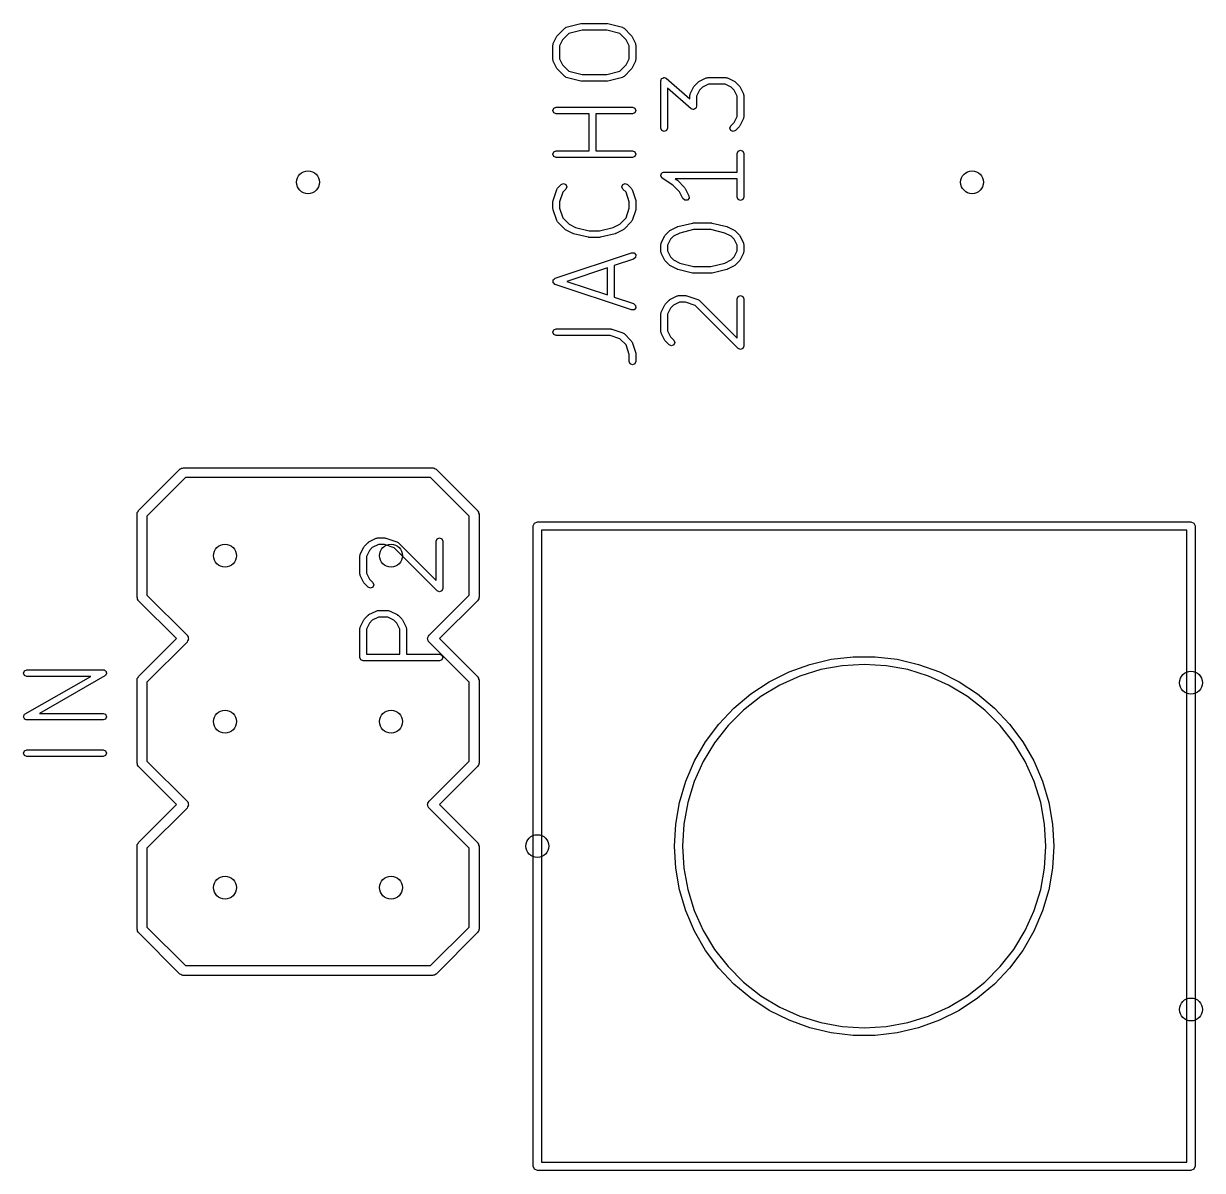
# Model space of a CAD drawing. Extents: x 5.48 to 6.19, y -4.89 to -3.44.
# Drawn here: x 5.475 to 6.185, y -4.129 to -3.438 of the extents above; entities that cross this region are included whole.
import ezdxf

# ---------------------------------------------------------------- set-up
doc = ezdxf.new("R2010")
doc.units = 0
doc.header["$MEASUREMENT"] = 0
doc.layers.add('BLACK', color=7, linetype='CONTINUOUS')

msp = doc.modelspace()

# ---------------------------------------------------------------- linework, layer by layer
at = {"layer": 'BLACK', "linetype": 'CONTINUOUS'}
for p, q in [((5.79676, -3.44555), (5.80114, -3.44117)), ((5.80114, -3.44117), (5.80164, -3.44096)), ((5.80164, -3.44096), (5.80207, -3.44064)), ((5.80207, -3.44064), (5.81083, -3.43845)), ((5.81156, -3.44239), (5.80358, -3.44439)), ((5.81083, -3.43845), (5.81108, -3.43849)), ((5.81108, -3.43849), (5.81132, -3.43839)), ((5.81132, -3.43839), (5.82665, -3.43839)), ((5.8264, -3.44239), (5.81156, -3.44239)), ((5.83439, -3.44439), (5.8264, -3.44239)), ((5.82665, -3.43839), (5.82688, -3.43849)), ((5.82688, -3.43849), (5.82713, -3.43845)), ((5.82713, -3.43845), (5.8359, -3.44064)), ((5.8359, -3.44064), (5.83633, -3.44096)), ((5.83633, -3.44096), (5.83683, -3.44117)), ((5.83683, -3.44117), (5.84121, -3.44555)), ((5.79398, -3.45135), (5.79416, -3.45092)), ((5.79416, -3.45092), (5.79419, -3.45045)), ((5.79419, -3.45045), (5.79638, -3.44607)), ((5.79638, -3.44607), (5.79663, -3.44585)), ((5.79663, -3.44585), (5.79676, -3.44555)), ((5.79982, -3.44815), (5.79798, -3.45182)), ((5.80358, -3.44439), (5.79982, -3.44815)), ((5.83815, -3.44815), (5.83439, -3.44439)), ((5.83998, -3.45182), (5.83815, -3.44815)), ((5.84121, -3.44555), (5.84133, -3.44585)), ((5.84133, -3.44585), (5.84158, -3.44607)), ((5.84158, -3.44607), (5.84377, -3.45045)), ((5.84377, -3.45045), (5.8438, -3.45092)), ((5.8438, -3.45092), (5.84398, -3.45135)), ((5.79398, -3.46011), (5.79398, -3.45135)), ((5.79798, -3.45182), (5.79798, -3.45964)), ((5.83998, -3.45964), (5.83998, -3.45182)), ((5.84398, -3.45135), (5.84398, -3.46011)), ((5.79416, -3.46054), (5.79398, -3.46011)), ((5.79419, -3.461), (5.79416, -3.46054)), ((5.79638, -3.46538), (5.79419, -3.461)), ((5.79798, -3.45964), (5.79982, -3.4633)), ((5.79982, -3.4633), (5.80358, -3.46706)), ((5.83439, -3.46706), (5.83815, -3.4633)), ((5.83815, -3.4633), (5.83998, -3.45964)), ((5.84377, -3.461), (5.84158, -3.46538)), ((5.8438, -3.46054), (5.84377, -3.461)), ((5.84398, -3.46011), (5.8438, -3.46054)), ((5.79663, -3.4656), (5.79638, -3.46538)), ((5.79676, -3.4659), (5.79663, -3.4656)), ((5.80114, -3.47028), (5.79676, -3.4659)), ((5.80164, -3.47049), (5.80114, -3.47028)), ((5.80207, -3.47081), (5.80164, -3.47049)), ((5.81083, -3.473), (5.80207, -3.47081)), ((5.80358, -3.46706), (5.81156, -3.46906)), ((5.81156, -3.46906), (5.8264, -3.46906)), ((5.8264, -3.46906), (5.83439, -3.46706)), ((5.8359, -3.47081), (5.82713, -3.473)), ((5.83633, -3.47049), (5.8359, -3.47081)), ((5.83683, -3.47028), (5.83633, -3.47049)), ((5.84121, -3.4659), (5.83683, -3.47028)), ((5.84133, -3.4656), (5.84121, -3.4659)), ((5.84158, -3.46538), (5.84133, -3.4656)), ((5.85898, -3.47289), (5.85925, -3.47224)), ((5.85925, -3.47224), (5.85948, -3.47158)), ((5.85948, -3.47158), (5.85954, -3.47154)), ((5.85954, -3.47154), (5.85957, -3.47148)), ((5.85957, -3.47148), (5.86022, -3.47121)), ((5.86022, -3.47121), (5.86085, -3.4709)), ((5.86085, -3.4709), (5.86092, -3.47092)), ((5.86092, -3.47092), (5.86098, -3.47089)), ((5.86098, -3.47089), (5.86163, -3.47116)), ((5.86163, -3.47116), (5.8623, -3.47139)), ((5.8623, -3.47139), (5.87651, -3.48382)), ((5.88199, -3.4733), (5.88637, -3.4711)), ((5.88637, -3.4711), (5.88684, -3.47107)), ((5.88684, -3.47107), (5.88727, -3.47089)), ((5.88727, -3.47089), (5.89822, -3.47089)), ((5.89822, -3.47089), (5.89865, -3.47107)), ((5.89865, -3.47107), (5.89911, -3.4711)), ((5.89911, -3.4711), (5.9035, -3.4733)), ((5.81108, -3.47296), (5.81083, -3.473)), ((5.81132, -3.47306), (5.81108, -3.47296)), ((5.82665, -3.47306), (5.81132, -3.47306)), ((5.82688, -3.47296), (5.82665, -3.47306)), ((5.82713, -3.473), (5.82688, -3.47296)), ((5.85898, -3.50137), (5.85898, -3.47289)), ((5.87719, -3.48973), (5.86298, -3.4773)), ((5.86298, -3.4773), (5.86298, -3.50137)), ((5.87672, -3.48076), (5.87891, -3.47638)), ((5.87891, -3.47638), (5.87916, -3.47616)), ((5.87916, -3.47616), (5.87928, -3.47586)), ((5.87928, -3.47586), (5.88147, -3.47367)), ((5.88234, -3.47846), (5.88051, -3.48213)), ((5.88147, -3.47367), (5.88178, -3.47354)), ((5.88178, -3.47354), (5.88199, -3.4733)), ((5.88407, -3.47673), (5.88234, -3.47846)), ((5.88774, -3.47489), (5.88407, -3.47673)), ((5.89775, -3.47489), (5.88774, -3.47489)), ((5.90142, -3.47673), (5.89775, -3.47489)), ((5.90315, -3.47846), (5.90142, -3.47673)), ((5.90498, -3.48213), (5.90315, -3.47846)), ((5.9035, -3.4733), (5.90371, -3.47354)), ((5.90371, -3.47354), (5.90402, -3.47367)), ((5.90402, -3.47367), (5.90621, -3.47586)), ((5.90621, -3.47586), (5.90633, -3.47616)), ((5.90633, -3.47616), (5.90658, -3.47638)), ((5.90658, -3.47638), (5.90877, -3.48076)), ((5.87651, -3.48166), (5.87668, -3.48123)), ((5.87651, -3.48382), (5.87651, -3.48166)), ((5.87668, -3.48123), (5.87672, -3.48076)), ((5.88051, -3.48213), (5.88051, -3.48823)), ((5.90498, -3.49433), (5.90498, -3.48213)), ((5.90877, -3.48076), (5.9088, -3.48123)), ((5.9088, -3.48123), (5.90898, -3.48166)), ((5.90898, -3.48166), (5.90898, -3.4948)), ((5.79398, -3.49077), (5.79457, -3.48936)), ((5.79457, -3.49219), (5.79398, -3.49077)), ((5.79457, -3.48936), (5.79598, -3.48877)), ((5.79598, -3.49277), (5.79457, -3.49219)), ((5.79598, -3.48877), (5.84198, -3.48877)), ((5.81589, -3.49277), (5.79598, -3.49277)), ((5.81589, -3.51506), (5.81589, -3.49277)), ((5.84198, -3.49277), (5.81989, -3.49277)), ((5.81989, -3.49277), (5.81989, -3.51506)), ((5.84198, -3.48877), (5.8434, -3.48936)), ((5.8434, -3.49219), (5.84198, -3.49277)), ((5.8434, -3.48936), (5.84398, -3.49077)), ((5.84398, -3.49077), (5.8434, -3.49219)), ((5.87786, -3.48996), (5.87719, -3.48973)), ((5.87851, -3.49023), (5.87786, -3.48996)), ((5.87857, -3.4902), (5.87851, -3.49023)), ((5.87864, -3.49022), (5.87857, -3.4902)), ((5.87927, -3.48991), (5.87864, -3.49022)), ((5.87992, -3.48964), (5.87927, -3.48991)), ((5.87995, -3.48958), (5.87992, -3.48964)), ((5.88001, -3.48954), (5.87995, -3.48958)), ((5.88024, -3.48888), (5.88001, -3.48954)), ((5.88051, -3.48823), (5.88024, -3.48888)), ((5.9006, -3.50137), (5.90119, -3.49996)), ((5.90119, -3.49996), (5.90315, -3.49799)), ((5.90315, -3.49799), (5.90498, -3.49433)), ((5.90621, -3.50059), (5.90402, -3.50278)), ((5.90633, -3.50029), (5.90621, -3.50059)), ((5.90658, -3.50007), (5.90633, -3.50029)), ((5.90877, -3.49569), (5.90658, -3.50007)), ((5.9088, -3.49523), (5.90877, -3.49569)), ((5.90898, -3.4948), (5.9088, -3.49523)), ((5.85957, -3.50278), (5.85898, -3.50137)), ((5.86098, -3.50337), (5.85957, -3.50278)), ((5.8624, -3.50278), (5.86098, -3.50337)), ((5.86298, -3.50137), (5.8624, -3.50278)), ((5.90119, -3.50278), (5.9006, -3.50137)), ((5.9026, -3.50337), (5.90119, -3.50278)), ((5.90402, -3.50278), (5.9026, -3.50337)), ((5.90557, -3.51529), (5.90698, -3.5147)), ((5.90698, -3.5147), (5.9084, -3.51529)), ((5.79398, -3.51706), (5.79457, -3.51565)), ((5.79457, -3.51847), (5.79398, -3.51706)), ((5.79457, -3.51565), (5.79598, -3.51506)), ((5.79598, -3.51906), (5.79457, -3.51847)), ((5.79598, -3.51506), (5.81589, -3.51506)), ((5.81789, -3.51906), (5.79598, -3.51906)), ((5.84198, -3.51906), (5.81789, -3.51906)), ((5.81989, -3.51506), (5.84198, -3.51506)), ((5.84198, -3.51506), (5.8434, -3.51565)), ((5.8434, -3.51847), (5.84198, -3.51906)), ((5.8434, -3.51565), (5.84398, -3.51706)), ((5.84398, -3.51706), (5.8434, -3.51847)), ((5.90498, -3.5167), (5.90557, -3.51529)), ((5.90498, -3.52785), (5.90498, -3.5167)), ((5.9084, -3.51529), (5.90898, -3.5167)), ((5.90898, -3.5167), (5.90898, -3.54299)), ((5.85921, -3.52931), (5.85932, -3.52874)), ((5.85932, -3.52874), (5.85949, -3.52862)), ((5.85949, -3.52862), (5.85957, -3.52843)), ((5.85957, -3.52843), (5.86011, -3.52821)), ((5.86011, -3.52821), (5.86059, -3.52788)), ((5.86059, -3.52788), (5.86079, -3.52792)), ((5.86079, -3.52792), (5.86098, -3.52785)), ((5.86098, -3.52785), (5.90498, -3.52785)), ((5.79676, -3.53755), (5.79895, -3.53536)), ((5.79895, -3.53536), (5.80036, -3.53477)), ((5.80036, -3.53477), (5.80178, -3.53536)), ((5.80178, -3.53536), (5.80236, -3.53677)), ((5.8356, -3.53677), (5.83619, -3.53536)), ((5.83619, -3.53536), (5.8376, -3.53477)), ((5.8376, -3.53477), (5.83902, -3.53536)), ((5.83902, -3.53536), (5.84121, -3.53755)), ((5.85898, -3.52985), (5.85921, -3.52931)), ((5.85906, -3.53004), (5.85898, -3.52985)), ((5.85902, -3.53024), (5.85906, -3.53004)), ((5.85935, -3.53072), (5.85902, -3.53024)), ((5.85957, -3.53126), (5.85935, -3.53072)), ((5.85976, -3.53134), (5.85957, -3.53126)), ((5.85987, -3.53151), (5.85976, -3.53134)), ((5.86628, -3.53578), (5.85987, -3.53151)), ((5.87029, -3.53979), (5.86628, -3.53578)), ((5.90498, -3.53185), (5.86759, -3.53185)), ((5.86759, -3.53185), (5.86866, -3.53256)), ((5.86866, -3.53256), (5.86878, -3.53273)), ((5.86878, -3.53273), (5.86897, -3.53281)), ((5.86897, -3.53281), (5.87335, -3.53719)), ((5.90498, -3.54299), (5.90498, -3.53185)), ((5.79409, -3.5449), (5.79628, -3.53833)), ((5.79628, -3.53833), (5.79658, -3.53798)), ((5.79658, -3.53798), (5.79676, -3.53755)), ((5.79992, -3.54005), (5.79798, -3.54586)), ((5.80178, -3.53819), (5.79992, -3.54005)), ((5.80236, -3.53677), (5.80178, -3.53819)), ((5.83619, -3.53819), (5.8356, -3.53677)), ((5.83804, -3.54005), (5.83619, -3.53819)), ((5.83998, -3.54586), (5.83804, -3.54005)), ((5.84121, -3.53755), (5.84138, -3.53798)), ((5.84138, -3.53798), (5.84169, -3.53833)), ((5.84169, -3.53833), (5.84388, -3.5449)), ((5.87234, -3.54388), (5.87029, -3.53979)), ((5.87335, -3.53719), (5.87347, -3.5375)), ((5.87347, -3.5375), (5.87372, -3.53771)), ((5.87372, -3.53771), (5.87591, -3.54209)), ((5.87591, -3.54209), (5.87602, -3.54362)), ((5.90557, -3.5444), (5.90498, -3.54299)), ((5.90898, -3.54299), (5.9084, -3.5444)), ((5.79398, -3.54554), (5.79411, -3.54523)), ((5.79398, -3.54992), (5.79398, -3.54554)), ((5.79411, -3.55022), (5.79398, -3.54992)), ((5.79411, -3.54523), (5.79409, -3.5449)), ((5.79409, -3.55055), (5.79411, -3.55022)), ((5.79798, -3.54586), (5.79798, -3.54959)), ((5.79798, -3.54959), (5.79992, -3.55541)), ((5.83804, -3.55541), (5.83998, -3.54959)), ((5.83998, -3.54959), (5.83998, -3.54586)), ((5.84388, -3.5449), (5.84386, -3.54523)), ((5.84386, -3.54523), (5.84398, -3.54554)), ((5.84398, -3.54992), (5.84386, -3.55022)), ((5.84386, -3.55022), (5.84388, -3.55055)), ((5.84398, -3.54554), (5.84398, -3.54992)), ((5.87349, -3.54489), (5.87234, -3.54388)), ((5.87502, -3.54478), (5.87349, -3.54489)), ((5.87602, -3.54362), (5.87502, -3.54478)), ((5.90698, -3.54499), (5.90557, -3.5444)), ((5.9084, -3.5444), (5.90698, -3.54499)), ((5.79628, -3.55712), (5.79409, -3.55055)), ((5.79658, -3.55747), (5.79628, -3.55712)), ((5.79676, -3.5579), (5.79658, -3.55747)), ((5.79992, -3.55541), (5.80374, -3.55923)), ((5.83423, -3.55923), (5.83804, -3.55541)), ((5.84138, -3.55747), (5.84121, -3.5579)), ((5.84169, -3.55712), (5.84138, -3.55747)), ((5.84388, -3.55055), (5.84169, -3.55712)), ((5.80114, -3.56228), (5.79676, -3.5579)), ((5.80144, -3.56241), (5.80114, -3.56228)), ((5.80166, -3.56266), (5.80144, -3.56241)), ((5.80604, -3.56485), (5.80166, -3.56266)), ((5.80374, -3.55923), (5.80763, -3.56117)), ((5.80763, -3.56117), (5.81594, -3.56325)), ((5.81594, -3.56325), (5.82202, -3.56325)), ((5.82202, -3.56325), (5.83033, -3.56117)), ((5.83033, -3.56117), (5.83423, -3.55923)), ((5.83631, -3.56266), (5.83192, -3.56485)), ((5.83652, -3.56241), (5.83631, -3.56266)), ((5.83683, -3.56228), (5.83652, -3.56241)), ((5.84121, -3.5579), (5.83683, -3.56228)), ((5.86176, -3.56567), (5.86395, -3.56348)), ((5.86395, -3.56348), (5.86425, -3.56335)), ((5.86425, -3.56335), (5.86447, -3.5631)), ((5.86447, -3.5631), (5.86885, -3.56091)), ((5.87044, -3.56459), (5.86655, -3.56654)), ((5.86885, -3.56091), (5.86908, -3.5609)), ((5.86908, -3.5609), (5.86926, -3.56076)), ((5.86926, -3.56076), (5.87802, -3.55857)), ((5.87875, -3.56251), (5.87044, -3.56459)), ((5.87802, -3.55857), (5.87827, -3.55861)), ((5.87827, -3.55861), (5.87851, -3.55851)), ((5.87851, -3.55851), (5.88946, -3.55851)), ((5.88921, -3.56251), (5.87875, -3.56251)), ((5.89752, -3.56459), (5.88921, -3.56251)), ((5.88946, -3.55851), (5.88969, -3.55861)), ((5.88969, -3.55861), (5.88994, -3.55857)), ((5.88994, -3.55857), (5.89871, -3.56076)), ((5.90142, -3.56654), (5.89752, -3.56459)), ((5.89871, -3.56076), (5.89889, -3.5609)), ((5.89889, -3.5609), (5.89911, -3.56091)), ((5.89911, -3.56091), (5.9035, -3.5631)), ((5.9035, -3.5631), (5.90371, -3.56335)), ((5.90371, -3.56335), (5.90402, -3.56348)), ((5.90402, -3.56348), (5.90621, -3.56567)), ((5.80627, -3.56487), (5.80604, -3.56485)), ((5.80645, -3.565), (5.80627, -3.56487)), ((5.81521, -3.56719), (5.80645, -3.565)), ((5.81546, -3.56715), (5.81521, -3.56719)), ((5.8157, -3.56725), (5.81546, -3.56715)), ((5.82227, -3.56725), (5.8157, -3.56725)), ((5.8225, -3.56715), (5.82227, -3.56725)), ((5.82275, -3.56719), (5.8225, -3.56715)), ((5.83152, -3.565), (5.82275, -3.56719)), ((5.8317, -3.56487), (5.83152, -3.565)), ((5.83192, -3.56485), (5.8317, -3.56487)), ((5.85898, -3.57146), (5.85916, -3.57103)), ((5.85898, -3.57585), (5.85898, -3.57146)), ((5.85916, -3.57103), (5.85919, -3.57057)), ((5.85919, -3.57057), (5.86138, -3.56619)), ((5.86138, -3.56619), (5.86163, -3.56597)), ((5.86163, -3.56597), (5.86176, -3.56567)), ((5.86482, -3.56827), (5.86298, -3.57194)), ((5.86655, -3.56654), (5.86482, -3.56827)), ((5.90315, -3.56827), (5.90142, -3.56654)), ((5.90498, -3.57194), (5.90315, -3.56827)), ((5.90621, -3.56567), (5.90633, -3.56597)), ((5.90633, -3.56597), (5.90658, -3.56619)), ((5.90658, -3.56619), (5.90877, -3.57057)), ((5.90877, -3.57057), (5.9088, -3.57103)), ((5.9088, -3.57103), (5.90898, -3.57146)), ((5.90898, -3.57146), (5.90898, -3.57585)), ((5.79535, -3.59183), (5.84135, -3.5765)), ((5.84135, -3.5765), (5.84288, -3.5766)), ((5.84288, -3.5766), (5.84388, -3.57776)), ((5.84388, -3.57776), (5.84377, -3.57929)), ((5.85916, -3.57628), (5.85898, -3.57585)), ((5.85919, -3.57674), (5.85916, -3.57628)), ((5.86138, -3.58112), (5.85919, -3.57674)), ((5.86298, -3.57194), (5.86298, -3.57537)), ((5.86298, -3.57537), (5.86482, -3.57904)), ((5.90315, -3.57904), (5.90498, -3.57537)), ((5.90498, -3.57537), (5.90498, -3.57194)), ((5.90877, -3.57674), (5.90658, -3.58112)), ((5.9088, -3.57628), (5.90877, -3.57674)), ((5.90898, -3.57585), (5.9088, -3.57628)), ((5.82684, -3.58555), (5.80231, -3.59373)), ((5.82684, -3.6019), (5.82684, -3.58555)), ((5.84261, -3.58029), (5.83084, -3.58422)), ((5.83084, -3.58422), (5.83084, -3.60324)), ((5.84377, -3.57929), (5.84261, -3.58029)), ((5.86163, -3.58134), (5.86138, -3.58112)), ((5.86176, -3.58164), (5.86163, -3.58134)), ((5.86395, -3.58383), (5.86176, -3.58164)), ((5.86425, -3.58396), (5.86395, -3.58383)), ((5.86447, -3.58421), (5.86425, -3.58396)), ((5.86885, -3.5864), (5.86447, -3.58421)), ((5.86482, -3.57904), (5.86655, -3.58077)), ((5.86655, -3.58077), (5.87044, -3.58272)), ((5.87044, -3.58272), (5.87875, -3.5848)), ((5.87875, -3.5848), (5.88921, -3.5848)), ((5.88921, -3.5848), (5.89752, -3.58272)), ((5.89752, -3.58272), (5.90142, -3.58077)), ((5.9035, -3.58421), (5.89911, -3.5864)), ((5.90142, -3.58077), (5.90315, -3.57904)), ((5.90371, -3.58396), (5.9035, -3.58421)), ((5.90402, -3.58383), (5.90371, -3.58396)), ((5.90621, -3.58164), (5.90402, -3.58383)), ((5.90633, -3.58134), (5.90621, -3.58164)), ((5.90658, -3.58112), (5.90633, -3.58134)), ((5.79409, -3.59309), (5.79418, -3.59298)), ((5.79418, -3.59298), (5.79419, -3.59283)), ((5.79419, -3.59283), (5.79467, -3.59242)), ((5.79467, -3.59242), (5.79509, -3.59194)), ((5.79509, -3.59194), (5.79524, -3.59193)), ((5.79524, -3.59193), (5.79535, -3.59183)), ((5.86908, -3.58641), (5.86885, -3.5864)), ((5.86926, -3.58655), (5.86908, -3.58641)), ((5.87802, -3.58874), (5.86926, -3.58655)), ((5.87827, -3.5887), (5.87802, -3.58874)), ((5.87851, -3.5888), (5.87827, -3.5887)), ((5.88946, -3.5888), (5.87851, -3.5888)), ((5.88969, -3.5887), (5.88946, -3.5888)), ((5.88994, -3.58874), (5.88969, -3.5887)), ((5.89871, -3.58655), (5.88994, -3.58874)), ((5.89889, -3.58641), (5.89871, -3.58655)), ((5.89911, -3.5864), (5.89889, -3.58641)), ((5.79413, -3.59373), (5.79409, -3.59309)), ((5.79409, -3.59436), (5.79413, -3.59373)), ((5.79418, -3.59447), (5.79409, -3.59436)), ((5.79419, -3.59462), (5.79418, -3.59447)), ((5.79467, -3.59504), (5.79419, -3.59462)), ((5.79509, -3.59552), (5.79467, -3.59504)), ((5.79524, -3.59553), (5.79509, -3.59552)), ((5.79535, -3.59562), (5.79524, -3.59553)), ((5.84135, -3.61096), (5.79535, -3.59562)), ((5.80231, -3.59373), (5.82684, -3.6019)), ((5.83084, -3.60324), (5.84261, -3.60716)), ((5.84261, -3.60716), (5.84377, -3.60817)), ((5.86176, -3.60729), (5.86395, -3.6051)), ((5.86395, -3.6051), (5.86425, -3.60497)), ((5.86425, -3.60497), (5.86447, -3.60472)), ((5.86447, -3.60472), (5.86885, -3.60253)), ((5.87022, -3.60632), (5.86655, -3.60816)), ((5.86885, -3.60253), (5.86931, -3.6025)), ((5.86931, -3.6025), (5.86974, -3.60232)), ((5.86974, -3.60232), (5.87413, -3.60232)), ((5.8738, -3.60632), (5.87022, -3.60632)), ((5.87962, -3.60826), (5.8738, -3.60632)), ((5.87413, -3.60232), (5.87443, -3.60245)), ((5.87443, -3.60245), (5.87476, -3.60242)), ((5.87476, -3.60242), (5.88133, -3.60462)), ((5.88133, -3.60462), (5.88168, -3.60492)), ((5.88168, -3.60492), (5.88211, -3.6051)), ((5.88211, -3.6051), (5.90498, -3.62797)), ((5.90498, -3.60432), (5.90557, -3.60291)), ((5.90498, -3.62797), (5.90498, -3.60432)), ((5.90557, -3.60291), (5.90698, -3.60232)), ((5.90698, -3.60232), (5.9084, -3.60291)), ((5.9084, -3.60291), (5.90898, -3.60432)), ((5.90898, -3.60432), (5.90898, -3.6328)), ((5.84288, -3.61085), (5.84135, -3.61096)), ((5.84388, -3.60969), (5.84288, -3.61085)), ((5.84377, -3.60817), (5.84388, -3.60969)), ((5.85898, -3.61308), (5.85916, -3.61265)), ((5.85898, -3.62404), (5.85898, -3.61308)), ((5.85916, -3.61265), (5.85919, -3.61219)), ((5.85919, -3.61219), (5.86138, -3.60781)), ((5.86138, -3.60781), (5.86163, -3.60759)), ((5.86163, -3.60759), (5.86176, -3.60729)), ((5.86482, -3.60989), (5.86298, -3.61356)), ((5.86298, -3.61356), (5.86298, -3.62356)), ((5.86655, -3.60816), (5.86482, -3.60989)), ((5.90557, -3.63421), (5.87962, -3.60826)), ((5.79398, -3.62439), (5.79457, -3.62298)), ((5.79457, -3.62581), (5.79398, -3.62439)), ((5.79457, -3.62298), (5.79598, -3.62239)), ((5.79598, -3.62639), (5.79457, -3.62581)), ((5.79598, -3.62239), (5.82884, -3.62239)), ((5.82851, -3.62639), (5.79598, -3.62639)), ((5.83433, -3.62833), (5.82851, -3.62639)), ((5.82884, -3.62239), (5.82914, -3.62252)), ((5.82914, -3.62252), (5.82947, -3.6225)), ((5.82947, -3.6225), (5.83604, -3.62469)), ((5.83804, -3.63205), (5.83433, -3.62833)), ((5.83604, -3.62469), (5.8364, -3.62499)), ((5.8364, -3.62499), (5.83683, -3.62517)), ((5.83683, -3.62517), (5.84121, -3.62955)), ((5.85916, -3.62447), (5.85898, -3.62404)), ((5.85919, -3.62493), (5.85916, -3.62447)), ((5.86138, -3.62931), (5.85919, -3.62493)), ((5.86298, -3.62356), (5.86482, -3.62723)), ((5.86482, -3.62723), (5.86678, -3.62919)), ((5.83998, -3.63786), (5.83804, -3.63205)), ((5.84121, -3.62955), (5.84138, -3.62998)), ((5.84138, -3.62998), (5.84169, -3.63033)), ((5.84169, -3.63033), (5.84388, -3.6369)), ((5.86163, -3.62953), (5.86138, -3.62931)), ((5.86176, -3.62983), (5.86163, -3.62953)), ((5.86395, -3.63202), (5.86176, -3.62983)), ((5.86536, -3.63261), (5.86395, -3.63202)), ((5.86678, -3.63202), (5.86536, -3.63261)), ((5.86678, -3.62919), (5.86736, -3.63061)), ((5.86736, -3.63061), (5.86678, -3.63202)), ((5.90698, -3.6348), (5.90557, -3.63421)), ((5.9084, -3.63421), (5.90698, -3.6348)), ((5.90898, -3.6328), (5.9084, -3.63421)), ((5.83998, -3.64192), (5.83998, -3.63786)), ((5.84057, -3.64333), (5.83998, -3.64192)), ((5.84398, -3.64192), (5.8434, -3.64333)), ((5.84388, -3.6369), (5.84386, -3.63723)), ((5.84386, -3.63723), (5.84398, -3.63754)), ((5.84398, -3.63754), (5.84398, -3.64192)), ((5.84198, -3.64392), (5.84057, -3.64333)), ((5.8434, -3.64333), (5.84198, -3.64392)), ((5.5697, -3.70666), (5.57023, -3.70628)), ((5.57023, -3.70628), (5.57088, -3.70622)), ((5.57088, -3.70622), (5.5715, -3.706)), ((5.5715, -3.706), (5.7215, -3.706)), ((5.7215, -3.706), (5.72168, -3.70603)), ((5.72168, -3.70603), (5.72176, -3.70601)), ((5.72176, -3.70601), (5.72188, -3.70607)), ((5.72188, -3.70607), (5.72253, -3.70618)), ((5.72253, -3.70618), (5.72303, -3.7066)), ((5.72303, -3.7066), (5.72362, -3.70688)), ((5.54438, -3.73188), (5.56938, -3.70688)), ((5.57274, -3.712), (5.5495, -3.73524)), ((5.56938, -3.70688), (5.56953, -3.70677)), ((5.56953, -3.70677), (5.56957, -3.7067)), ((5.56957, -3.7067), (5.5697, -3.70666)), ((5.72026, -3.712), (5.57274, -3.712)), ((5.7435, -3.73524), (5.72026, -3.712)), ((5.72362, -3.70688), (5.74862, -3.73188)), ((5.5435, -3.734), (5.54353, -3.73382)), ((5.5435, -3.784), (5.5435, -3.734)), ((5.54351, -3.73374), (5.54357, -3.73362)), ((5.54353, -3.73382), (5.54351, -3.73374)), ((5.54357, -3.73362), (5.54368, -3.73297)), ((5.54368, -3.73297), (5.5441, -3.73247)), ((5.5441, -3.73247), (5.54438, -3.73188)), ((5.74862, -3.73188), (5.74873, -3.73203)), ((5.74873, -3.73203), (5.7488, -3.73207)), ((5.7488, -3.73207), (5.74884, -3.7322)), ((5.74884, -3.7322), (5.74922, -3.73273)), ((5.74922, -3.73273), (5.74928, -3.73338)), ((5.74928, -3.73338), (5.7495, -3.734)), ((5.7495, -3.734), (5.7495, -3.784)), ((5.5495, -3.73524), (5.5495, -3.78276)), ((5.7435, -3.78276), (5.7435, -3.73524)), ((5.78215, -3.74109), (5.78288, -3.73932)), ((5.78215, -4.12691), (5.78215, -3.74109)), ((5.78288, -3.73932), (5.78465, -3.73859)), ((5.78465, -3.73859), (6.17835, -3.73859)), ((6.17835, -3.73859), (6.18012, -3.73932)), ((6.18012, -3.73932), (6.18085, -3.74109)), ((6.18085, -3.74109), (6.18085, -4.12691)), ((5.68315, -3.75072), (5.68753, -3.74853)), ((5.68753, -3.74853), (5.68799, -3.7485)), ((5.68799, -3.7485), (5.68842, -3.74832)), ((5.68842, -3.74832), (5.69281, -3.74832)), ((5.69281, -3.74832), (5.69311, -3.74845)), ((5.69311, -3.74845), (5.69344, -3.74842)), ((5.69344, -3.74842), (5.70001, -3.75061)), ((5.72366, -3.75032), (5.72425, -3.74891)), ((5.72425, -3.74891), (5.72566, -3.74832)), ((5.72566, -3.74832), (5.72708, -3.74891)), ((5.72708, -3.74891), (5.72766, -3.75032)), ((5.78715, -3.74359), (5.78715, -4.12441)), ((6.17585, -3.74359), (5.78715, -3.74359)), ((6.17585, -4.12441), (6.17585, -3.74359)), ((5.67787, -3.75819), (5.68006, -3.75381)), ((5.68006, -3.75381), (5.68031, -3.75359)), ((5.68031, -3.75359), (5.68044, -3.75329)), ((5.68044, -3.75329), (5.68263, -3.7511)), ((5.6835, -3.75589), (5.68166, -3.75955)), ((5.68263, -3.7511), (5.68293, -3.75097)), ((5.68293, -3.75097), (5.68315, -3.75072)), ((5.68523, -3.75415), (5.6835, -3.75589)), ((5.6889, -3.75232), (5.68523, -3.75415)), ((5.69248, -3.75232), (5.6889, -3.75232)), ((5.6983, -3.75426), (5.69248, -3.75232)), ((5.72425, -3.78021), (5.6983, -3.75426)), ((5.70001, -3.75061), (5.70036, -3.75092)), ((5.70036, -3.75092), (5.70079, -3.7511)), ((5.70079, -3.7511), (5.72366, -3.77397)), ((5.72366, -3.77397), (5.72366, -3.75032)), ((5.72766, -3.75032), (5.72766, -3.7788)), ((5.67766, -3.75908), (5.67784, -3.75865)), ((5.67766, -3.77004), (5.67766, -3.75908)), ((5.67784, -3.75865), (5.67787, -3.75819)), ((5.68166, -3.75955), (5.68166, -3.76956)), ((5.67784, -3.77047), (5.67766, -3.77004)), ((5.67787, -3.77093), (5.67784, -3.77047)), ((5.68166, -3.76956), (5.6835, -3.77323)), ((5.68006, -3.77531), (5.67787, -3.77093)), ((5.68031, -3.77553), (5.68006, -3.77531)), ((5.68044, -3.77583), (5.68031, -3.77553)), ((5.68263, -3.77802), (5.68044, -3.77583)), ((5.6835, -3.77323), (5.68546, -3.77519)), ((5.68546, -3.77519), (5.68604, -3.77661)), ((5.68604, -3.77661), (5.68546, -3.77802)), ((5.54372, -3.78462), (5.5435, -3.784)), ((5.54378, -3.78527), (5.54372, -3.78462)), ((5.5495, -3.78276), (5.57362, -3.80688)), ((5.68404, -3.77861), (5.68263, -3.77802)), ((5.68546, -3.77802), (5.68404, -3.77861)), ((5.71938, -3.80688), (5.7435, -3.78276)), ((5.72566, -3.7808), (5.72425, -3.78021)), ((5.72708, -3.78021), (5.72566, -3.7808)), ((5.72766, -3.7788), (5.72708, -3.78021)), ((5.74943, -3.78438), (5.74932, -3.78503)), ((5.74949, -3.78426), (5.74943, -3.78438)), ((5.7495, -3.784), (5.74947, -3.78418)), ((5.74947, -3.78418), (5.74949, -3.78426)), ((5.54416, -3.7858), (5.54378, -3.78527)), ((5.5442, -3.78593), (5.54416, -3.7858)), ((5.54427, -3.78597), (5.5442, -3.78593)), ((5.54438, -3.78612), (5.54427, -3.78597)), ((5.56726, -3.809), (5.54438, -3.78612)), ((5.74862, -3.78612), (5.72574, -3.809)), ((5.7489, -3.78553), (5.74862, -3.78612)), ((5.74932, -3.78503), (5.7489, -3.78553)), ((5.67787, -3.802), (5.68006, -3.79762)), ((5.68006, -3.79762), (5.68031, -3.7974)), ((5.68031, -3.7974), (5.68044, -3.7971)), ((5.68044, -3.7971), (5.68263, -3.79491)), ((5.68263, -3.79491), (5.68293, -3.79478)), ((5.68293, -3.79478), (5.68315, -3.79453)), ((5.68315, -3.79453), (5.68753, -3.79234)), ((5.68523, -3.79796), (5.6835, -3.7997)), ((5.6889, -3.79613), (5.68523, -3.79796)), ((5.68753, -3.79234), (5.68799, -3.79231)), ((5.68799, -3.79231), (5.68842, -3.79213)), ((5.68842, -3.79213), (5.695, -3.79213)), ((5.69452, -3.79613), (5.6889, -3.79613)), ((5.69819, -3.79796), (5.69452, -3.79613)), ((5.695, -3.79213), (5.69543, -3.79231)), ((5.69543, -3.79231), (5.69589, -3.79234)), ((5.69589, -3.79234), (5.70027, -3.79453)), ((5.69992, -3.7997), (5.69819, -3.79796)), ((5.70027, -3.79453), (5.70049, -3.79478)), ((5.70049, -3.79478), (5.70079, -3.79491)), ((5.70079, -3.79491), (5.70298, -3.7971)), ((5.70298, -3.7971), (5.70311, -3.7974)), ((5.70311, -3.7974), (5.70336, -3.79762)), ((5.70336, -3.79762), (5.70555, -3.802)), ((5.67766, -3.80289), (5.67784, -3.80246)), ((5.67766, -3.82042), (5.67766, -3.80289)), ((5.67784, -3.80246), (5.67787, -3.802)), ((5.6835, -3.7997), (5.68166, -3.80336)), ((5.68166, -3.80336), (5.68166, -3.81842)), ((5.70176, -3.80336), (5.69992, -3.7997)), ((5.70176, -3.81842), (5.70176, -3.80336)), ((5.70555, -3.802), (5.70558, -3.80246)), ((5.70558, -3.80246), (5.70576, -3.80289)), ((5.70576, -3.80289), (5.70576, -3.81842)), ((5.54438, -3.83188), (5.56726, -3.809)), ((5.57362, -3.81112), (5.5495, -3.83524)), ((5.57362, -3.80688), (5.57385, -3.8072)), ((5.57395, -3.81041), (5.57362, -3.81112)), ((5.57385, -3.8072), (5.57396, -3.80728)), ((5.5744, -3.80978), (5.57395, -3.81041)), ((5.57396, -3.80728), (5.57399, -3.80741)), ((5.57399, -3.80741), (5.57422, -3.80773)), ((5.57422, -3.80773), (5.57429, -3.80851)), ((5.57429, -3.80851), (5.57449, -3.80926)), ((5.57449, -3.80926), (5.57437, -3.80951)), ((5.57437, -3.80951), (5.5744, -3.80978)), ((5.71851, -3.80874), (5.71863, -3.80849)), ((5.71871, -3.80949), (5.71851, -3.80874)), ((5.7186, -3.80822), (5.71905, -3.80759)), ((5.71863, -3.80849), (5.7186, -3.80822)), ((5.71878, -3.81027), (5.71871, -3.80949)), ((5.71901, -3.81059), (5.71878, -3.81027)), ((5.71904, -3.81072), (5.71901, -3.81059)), ((5.71915, -3.8108), (5.71904, -3.81072)), ((5.71905, -3.80759), (5.71938, -3.80688)), ((5.71938, -3.81112), (5.71915, -3.8108)), ((5.7435, -3.83524), (5.71938, -3.81112)), ((5.72574, -3.809), (5.74862, -3.83188)), ((5.68166, -3.81842), (5.70176, -3.81842)), ((5.70576, -3.81842), (5.72566, -3.81842)), ((5.72566, -3.81842), (5.72708, -3.819)), ((5.72708, -3.819), (5.72766, -3.82042)), ((5.96165, -3.82143), (5.97485, -3.81989)), ((5.97485, -3.81989), (5.98815, -3.81989)), ((5.98815, -3.81989), (6.00135, -3.82143)), ((5.67825, -3.82183), (5.67766, -3.82042)), ((5.67966, -3.82242), (5.67825, -3.82183)), ((5.70376, -3.82242), (5.67966, -3.82242)), ((5.72566, -3.82242), (5.70376, -3.82242)), ((5.72708, -3.82183), (5.72566, -3.82242)), ((5.72766, -3.82042), (5.72708, -3.82183)), ((5.93623, -3.82904), (5.94872, -3.8245)), ((5.94872, -3.8245), (5.96165, -3.82143)), ((5.9683, -3.8253), (5.95529, -3.82768)), ((5.9815, -3.8245), (5.9683, -3.8253)), ((5.9947, -3.8253), (5.9815, -3.8245)), ((6.00771, -3.82768), (5.9947, -3.8253)), ((6.00135, -3.82143), (6.01428, -3.8245)), ((6.01428, -3.8245), (6.02677, -3.82904)), ((5.47516, -3.82973), (5.47575, -3.82831)), ((5.47575, -3.83114), (5.47516, -3.82973)), ((5.47575, -3.82831), (5.47716, -3.82773)), ((5.47716, -3.83173), (5.47575, -3.83114)), ((5.47617, -3.85427), (5.51563, -3.83173)), ((5.47716, -3.82773), (5.52316, -3.82773)), ((5.51563, -3.83173), (5.47716, -3.83173)), ((5.52415, -3.83146), (5.48469, -3.85401)), ((5.52316, -3.82773), (5.52342, -3.82783)), ((5.52342, -3.82783), (5.52369, -3.8278)), ((5.52369, -3.8278), (5.5241, -3.82811)), ((5.5241, -3.82811), (5.52458, -3.82831)), ((5.52432, -3.83124), (5.52415, -3.83146)), ((5.52458, -3.83114), (5.52432, -3.83124)), ((5.52458, -3.82831), (5.52468, -3.82857)), ((5.52477, -3.83066), (5.52458, -3.83114)), ((5.52468, -3.82857), (5.5249, -3.82873)), ((5.52509, -3.83025), (5.52477, -3.83066)), ((5.5249, -3.82873), (5.52496, -3.82925)), ((5.52496, -3.82925), (5.52516, -3.82973)), ((5.52516, -3.82973), (5.52506, -3.82998)), ((5.52506, -3.82998), (5.52509, -3.83025)), ((5.5435, -3.834), (5.54353, -3.83382)), ((5.5435, -3.884), (5.5435, -3.834)), ((5.54351, -3.83374), (5.54357, -3.83362)), ((5.54353, -3.83382), (5.54351, -3.83374)), ((5.54357, -3.83362), (5.54368, -3.83297)), ((5.54368, -3.83297), (5.5441, -3.83247)), ((5.5441, -3.83247), (5.54438, -3.83188)), ((5.74862, -3.83188), (5.74873, -3.83203)), ((5.74873, -3.83203), (5.7488, -3.83207)), ((5.7488, -3.83207), (5.74884, -3.8322)), ((5.74884, -3.8322), (5.74922, -3.83273)), ((5.74922, -3.83273), (5.74928, -3.83338)), ((5.74928, -3.83338), (5.7495, -3.834)), ((5.7495, -3.834), (5.7495, -3.884)), ((5.92435, -3.83501), (5.93623, -3.82904)), ((5.94267, -3.83161), (5.93061, -3.83704)), ((5.95529, -3.82768), (5.94267, -3.83161)), ((6.02033, -3.83161), (6.00771, -3.82768)), ((6.03239, -3.83704), (6.02033, -3.83161)), ((6.02677, -3.82904), (6.03865, -3.83501)), ((5.5495, -3.83524), (5.5495, -3.88276)), ((5.7435, -3.88276), (5.7435, -3.83524)), ((5.91324, -3.84231), (5.92435, -3.83501)), ((5.93061, -3.83704), (5.9193, -3.84388)), ((6.0437, -3.84388), (6.03239, -3.83704)), ((6.03865, -3.83501), (6.04976, -3.84231)), ((5.90306, -3.85086), (5.91324, -3.84231)), ((5.9193, -3.84388), (5.90889, -3.85204)), ((6.05411, -3.85204), (6.0437, -3.84388)), ((6.04976, -3.84231), (6.05994, -3.85086)), ((5.47523, -3.85549), (5.47555, -3.85508)), ((5.47527, -3.85576), (5.47523, -3.85549)), ((5.47555, -3.85508), (5.47575, -3.8546)), ((5.47575, -3.8546), (5.476, -3.85449)), ((5.476, -3.85449), (5.47617, -3.85427)), ((5.48469, -3.85401), (5.52316, -3.85401)), ((5.52316, -3.85401), (5.52458, -3.8546)), ((5.52458, -3.8546), (5.52516, -3.85601)), ((5.89394, -3.86053), (5.90306, -3.85086)), ((5.90889, -3.85204), (5.89954, -3.86139)), ((6.06346, -3.86139), (6.05411, -3.85204)), ((6.05994, -3.85086), (6.06906, -3.86053)), ((5.47516, -3.85601), (5.47527, -3.85576)), ((5.47536, -3.85649), (5.47516, -3.85601)), ((5.47543, -3.857), (5.47536, -3.85649)), ((5.47564, -3.85717), (5.47543, -3.857)), ((5.47575, -3.85743), (5.47564, -3.85717)), ((5.47623, -3.85762), (5.47575, -3.85743)), ((5.47664, -3.85794), (5.47623, -3.85762)), ((5.47691, -3.85791), (5.47664, -3.85794)), ((5.47716, -3.85801), (5.47691, -3.85791)), ((5.52316, -3.85801), (5.47716, -3.85801)), ((5.52458, -3.85743), (5.52316, -3.85801)), ((5.52516, -3.85601), (5.52458, -3.85743)), ((5.886, -3.87119), (5.89394, -3.86053)), ((5.89954, -3.86139), (5.89138, -3.8718)), ((6.07162, -3.8718), (6.06346, -3.86139)), ((6.06906, -3.86053), (6.077, -3.87119)), ((5.47516, -3.87792), (5.47575, -3.8765)), ((5.47575, -3.8765), (5.47716, -3.87592)), ((5.47716, -3.87592), (5.52316, -3.87592)), ((5.52316, -3.87592), (5.52458, -3.8765)), ((5.52458, -3.8765), (5.52516, -3.87792)), ((5.87935, -3.8827), (5.886, -3.87119)), ((5.89138, -3.8718), (5.88454, -3.88311)), ((6.07846, -3.88311), (6.07162, -3.8718)), ((6.077, -3.87119), (6.08365, -3.8827)), ((5.47575, -3.87933), (5.47516, -3.87792)), ((5.47716, -3.87992), (5.47575, -3.87933)), ((5.52316, -3.87992), (5.47716, -3.87992)), ((5.52458, -3.87933), (5.52316, -3.87992)), ((5.52516, -3.87792), (5.52458, -3.87933)), ((5.54372, -3.88462), (5.5435, -3.884)), ((5.5495, -3.88276), (5.57362, -3.90688)), ((5.71938, -3.90688), (5.7435, -3.88276)), ((5.7495, -3.884), (5.74947, -3.88418)), ((5.87409, -3.89491), (5.87935, -3.8827)), ((5.88454, -3.88311), (5.87911, -3.89517)), ((6.08389, -3.89517), (6.07846, -3.88311)), ((6.08365, -3.8827), (6.08891, -3.89491)), ((5.54378, -3.88527), (5.54372, -3.88462)), ((5.54416, -3.8858), (5.54378, -3.88527)), ((5.5442, -3.88593), (5.54416, -3.8858)), ((5.54427, -3.88597), (5.5442, -3.88593)), ((5.54438, -3.88612), (5.54427, -3.88597)), ((5.56726, -3.909), (5.54438, -3.88612)), ((5.74862, -3.88612), (5.72574, -3.909)), ((5.7489, -3.88553), (5.74862, -3.88612)), ((5.74932, -3.88503), (5.7489, -3.88553)), ((5.74943, -3.88438), (5.74932, -3.88503)), ((5.74949, -3.88426), (5.74943, -3.88438)), ((5.74947, -3.88418), (5.74949, -3.88426)), ((5.87028, -3.90764), (5.87409, -3.89491)), ((5.87911, -3.89517), (5.87518, -3.90779)), ((6.08782, -3.90779), (6.08389, -3.89517)), ((6.08891, -3.89491), (6.09272, -3.90764)), ((5.54438, -3.93188), (5.56726, -3.909)), ((5.57362, -3.91112), (5.5495, -3.93524)), ((5.57362, -3.90688), (5.57385, -3.9072)), ((5.57395, -3.91041), (5.57362, -3.91112)), ((5.57385, -3.9072), (5.57396, -3.90728)), ((5.5744, -3.90978), (5.57395, -3.91041)), ((5.57396, -3.90728), (5.57399, -3.90741)), ((5.57399, -3.90741), (5.57422, -3.90773)), ((5.57422, -3.90773), (5.57429, -3.90851)), ((5.57429, -3.90851), (5.57449, -3.90926)), ((5.57449, -3.90926), (5.57437, -3.90951)), ((5.57437, -3.90951), (5.5744, -3.90978)), ((5.71851, -3.90874), (5.71863, -3.90849)), ((5.71871, -3.90949), (5.71851, -3.90874)), ((5.7186, -3.90822), (5.71905, -3.90759)), ((5.71863, -3.90849), (5.7186, -3.90822)), ((5.71878, -3.91027), (5.71871, -3.90949)), ((5.71901, -3.91059), (5.71878, -3.91027)), ((5.71904, -3.91072), (5.71901, -3.91059)), ((5.71915, -3.9108), (5.71904, -3.91072)), ((5.71905, -3.90759), (5.71938, -3.90688)), ((5.71938, -3.91112), (5.71915, -3.9108)), ((5.7435, -3.93524), (5.71938, -3.91112)), ((5.72574, -3.909), (5.74862, -3.93188)), ((5.86797, -3.92073), (5.87028, -3.90764)), ((5.87518, -3.90779), (5.8728, -3.9208)), ((6.0902, -3.9208), (6.08782, -3.90779)), ((6.09272, -3.90764), (6.09503, -3.92073)), ((5.8672, -3.934), (5.86797, -3.92073)), ((5.8728, -3.9208), (5.872, -3.934)), ((6.091, -3.934), (6.0902, -3.9208)), ((6.09503, -3.92073), (6.0958, -3.934)), ((5.5435, -3.934), (5.54353, -3.93382)), ((5.54351, -3.93374), (5.54357, -3.93362)), ((5.54353, -3.93382), (5.54351, -3.93374)), ((5.54357, -3.93362), (5.54368, -3.93297)), ((5.54368, -3.93297), (5.5441, -3.93247)), ((5.5441, -3.93247), (5.54438, -3.93188)), ((5.74862, -3.93188), (5.74873, -3.93203)), ((5.74873, -3.93203), (5.7488, -3.93207)), ((5.7488, -3.93207), (5.74884, -3.9322)), ((5.74884, -3.9322), (5.74922, -3.93273)), ((5.74922, -3.93273), (5.74928, -3.93338)), ((5.74928, -3.93338), (5.7495, -3.934)), ((5.5435, -3.984), (5.5435, -3.934)), ((5.5495, -3.93524), (5.5495, -3.98276)), ((5.7435, -3.98276), (5.7435, -3.93524)), ((5.7495, -3.934), (5.7495, -3.984)), ((5.86797, -3.94727), (5.8672, -3.934)), ((5.872, -3.934), (5.8728, -3.9472)), ((6.0902, -3.9472), (6.091, -3.934)), ((6.0958, -3.934), (6.09503, -3.94727)), ((5.87028, -3.96036), (5.86797, -3.94727)), ((5.8728, -3.9472), (5.87518, -3.96021)), ((6.08782, -3.96021), (6.0902, -3.9472)), ((6.09503, -3.94727), (6.09272, -3.96036)), ((5.87409, -3.97309), (5.87028, -3.96036)), ((5.87518, -3.96021), (5.87911, -3.97283)), ((6.08389, -3.97283), (6.08782, -3.96021)), ((6.09272, -3.96036), (6.08891, -3.97309)), ((5.87935, -3.9853), (5.87409, -3.97309)), ((5.87911, -3.97283), (5.88454, -3.98489)), ((6.07846, -3.98489), (6.08389, -3.97283)), ((6.08891, -3.97309), (6.08365, -3.9853)), ((5.5495, -3.98276), (5.57274, -4.006)), ((5.72026, -4.006), (5.7435, -3.98276)), ((5.54372, -3.98462), (5.5435, -3.984)), ((5.54378, -3.98527), (5.54372, -3.98462)), ((5.54416, -3.9858), (5.54378, -3.98527)), ((5.5442, -3.98593), (5.54416, -3.9858)), ((5.54427, -3.98597), (5.5442, -3.98593)), ((5.54438, -3.98612), (5.54427, -3.98597)), ((5.56938, -4.01112), (5.54438, -3.98612)), ((5.74862, -3.98612), (5.72362, -4.01112)), ((5.7489, -3.98553), (5.74862, -3.98612)), ((5.74932, -3.98503), (5.7489, -3.98553)), ((5.74943, -3.98438), (5.74932, -3.98503)), ((5.74949, -3.98426), (5.74943, -3.98438)), ((5.7495, -3.984), (5.74947, -3.98418)), ((5.74947, -3.98418), (5.74949, -3.98426)), ((5.886, -3.99681), (5.87935, -3.9853)), ((5.88454, -3.98489), (5.89138, -3.9962)), ((6.07162, -3.9962), (6.07846, -3.98489)), ((6.08365, -3.9853), (6.077, -3.99681)), ((5.89394, -4.00747), (5.886, -3.99681)), ((5.89138, -3.9962), (5.89954, -4.00661)), ((6.06346, -4.00661), (6.07162, -3.9962)), ((6.077, -3.99681), (6.06906, -4.00747)), ((5.56997, -4.0114), (5.56938, -4.01112)), ((5.57047, -4.01182), (5.56997, -4.0114)), ((5.57112, -4.01193), (5.57047, -4.01182)), ((5.57124, -4.01199), (5.57112, -4.01193)), ((5.57274, -4.006), (5.72026, -4.006)), ((5.72212, -4.01178), (5.7215, -4.012)), ((5.72277, -4.01172), (5.72212, -4.01178)), ((5.7233, -4.01134), (5.72277, -4.01172)), ((5.72343, -4.0113), (5.7233, -4.01134)), ((5.72347, -4.01123), (5.72343, -4.0113)), ((5.72362, -4.01112), (5.72347, -4.01123)), ((5.90306, -4.01714), (5.89394, -4.00747)), ((5.89954, -4.00661), (5.90889, -4.01596)), ((6.05411, -4.01596), (6.06346, -4.00661)), ((6.06906, -4.00747), (6.05994, -4.01714)), ((5.57132, -4.01197), (5.57124, -4.01199)), ((5.5715, -4.012), (5.57132, -4.01197)), ((5.7215, -4.012), (5.5715, -4.012)), ((5.91324, -4.02569), (5.90306, -4.01714)), ((5.90889, -4.01596), (5.9193, -4.02412)), ((6.0437, -4.02412), (6.05411, -4.01596)), ((6.05994, -4.01714), (6.04976, -4.02569)), ((5.92435, -4.03299), (5.91324, -4.02569)), ((5.9193, -4.02412), (5.93061, -4.03096)), ((6.03239, -4.03096), (6.0437, -4.02412)), ((6.04976, -4.02569), (6.03865, -4.03299)), ((5.93623, -4.03896), (5.92435, -4.03299)), ((5.93061, -4.03096), (5.94267, -4.03639)), ((6.02033, -4.03639), (6.03239, -4.03096)), ((6.03865, -4.03299), (6.02677, -4.03896)), ((5.94872, -4.0435), (5.93623, -4.03896)), ((5.94267, -4.03639), (5.95529, -4.04032)), ((5.95529, -4.04032), (5.9683, -4.0427)), ((5.9947, -4.0427), (6.00771, -4.04032)), ((6.00771, -4.04032), (6.02033, -4.03639)), ((6.02677, -4.03896), (6.01428, -4.0435)), ((5.96165, -4.04657), (5.94872, -4.0435)), ((5.97485, -4.04811), (5.96165, -4.04657)), ((5.9683, -4.0427), (5.9815, -4.0435)), ((5.9815, -4.0435), (5.9947, -4.0427)), ((6.00135, -4.04657), (5.98815, -4.04811)), ((6.01428, -4.0435), (6.00135, -4.04657)), ((5.98815, -4.04811), (5.97485, -4.04811)), ((5.78715, -4.12441), (6.17585, -4.12441)), ((5.78288, -4.12868), (5.78215, -4.12691)), ((5.78465, -4.12941), (5.78288, -4.12868)), ((6.17835, -4.12941), (5.78465, -4.12941)), ((6.18012, -4.12868), (6.17835, -4.12941)), ((6.18085, -4.12691), (6.18012, -4.12868))]:
    msp.add_line(p, q, dxfattribs=at)
at = {"layer": 'BLACK'}
for centre in [(5.6465, -3.534), (6.0465, -3.534), (5.5965, -3.759), (5.6965, -3.759), (6.17835, -3.83557), (5.5965, -3.859), (5.6965, -3.859), (5.78465, -3.934), (5.5965, -3.959), (5.6965, -3.959), (6.17835, -4.03243)]:
    msp.add_circle(centre, 0.00689, dxfattribs=at)

doc.saveas('drawing.dxf')
